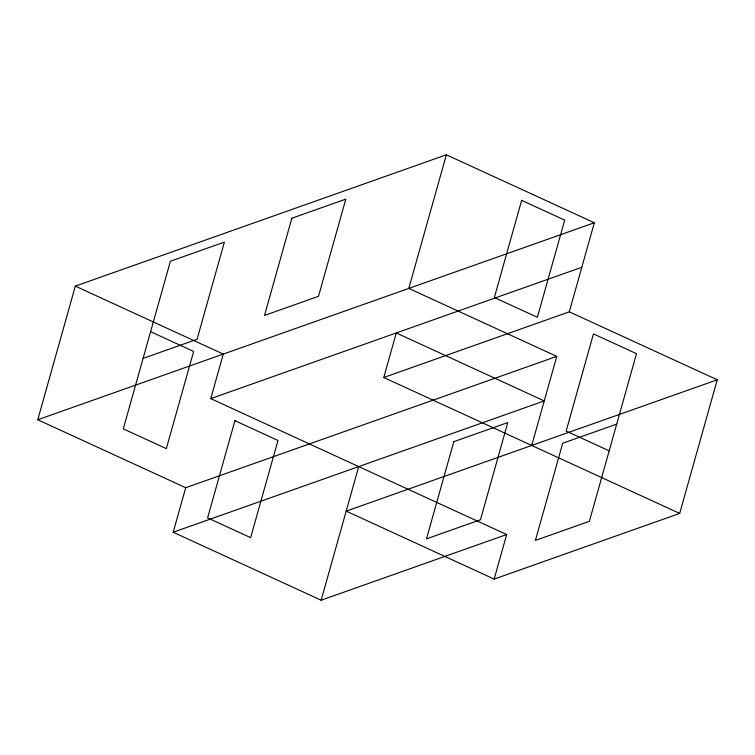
<?xml version="1.0" encoding="UTF-8"?>
<svg xmlns="http://www.w3.org/2000/svg" width="755" height="755" viewBox="0 0 755 755"><rect width="100%" height="100%" fill="white"/><g stroke="black" fill="none" stroke-linecap="round" stroke-linejoin="round"><path stroke-width="1.13" d="M185.711 487.711L37.75 419.752L75.321 286.126L446.375 154.794L594.336 222.753L569.289 311.834L383.757 377.5L396.281 332.955L544.242 400.914L173.188 532.247L185.711 487.711L556.765 356.379L531.718 445.459M494.157 579.085L679.679 513.419L717.25 379.793L346.196 511.126L494.157 579.085L506.671 534.54L210.758 398.621L223.282 354.086L75.321 286.126M173.188 532.247L321.149 600.206L358.719 466.581M446.375 154.794L408.804 288.419L556.765 356.379M143.091 358.398L197.064 339.297L224.386 242.119L170.413 261.221L123.282 428.859L166.327 448.63L193.648 351.443L150.604 331.671M37.75 419.752L594.336 222.753M210.758 398.621L581.812 267.289M616.693 424.131L562.72 443.242L535.399 540.42L589.372 521.318L636.503 353.68L593.458 333.908L566.137 431.086L609.181 450.858M321.149 600.206L506.671 534.54M569.289 311.834L717.25 379.793M383.757 377.5L679.679 513.419M234.928 420.695L207.606 517.883L250.641 537.654L277.972 440.467L234.928 420.695M291.845 218.233L264.524 315.42L318.497 296.319L345.818 199.131L291.845 218.233M453.812 441.675L426.481 538.862L480.454 519.761L507.775 422.573L453.812 441.675M521.658 200.339L494.336 297.527L537.381 317.298L564.702 220.111L521.658 200.339"/></g></svg>
